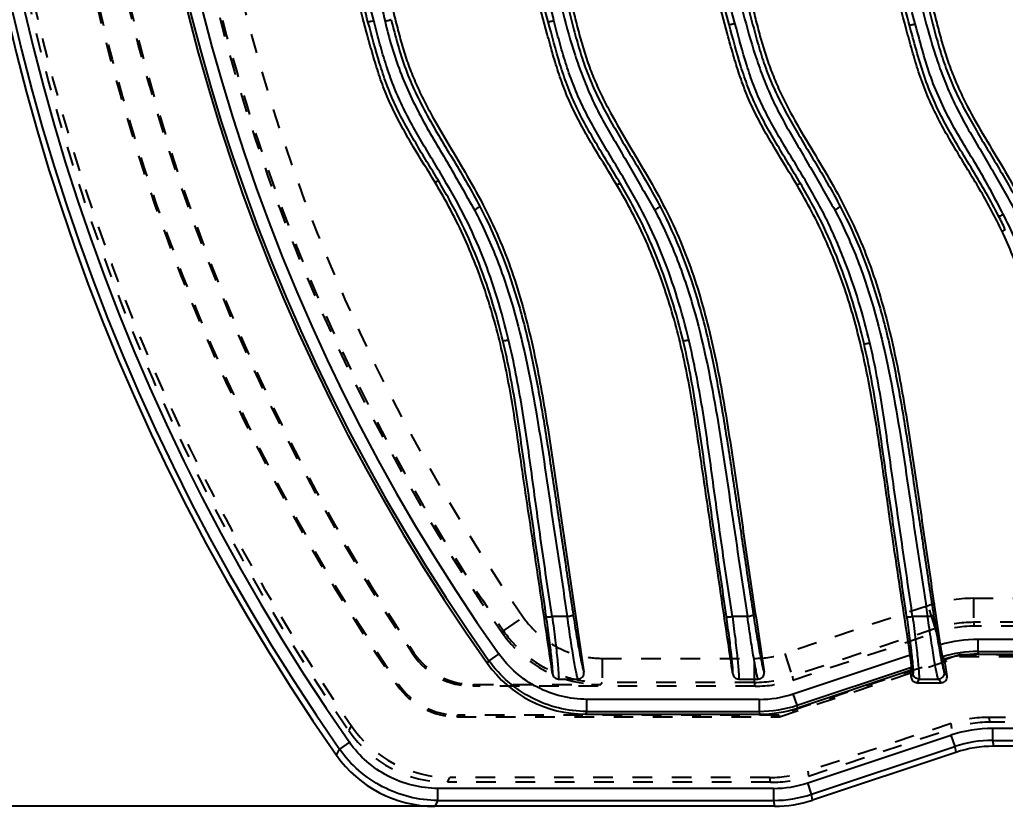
# Model space of a CAD drawing. Header units: millimetres. Extents: x -946 to 3963, y -10008 to 1396.
# Drawn here: x -164.2 to -82.2, y -18.9 to 46.6 of the extents above; entities that cross this region are included whole.
import ezdxf

# ---------------------------------------------------------------- set-up
doc = ezdxf.new("R2010")
doc.units = ezdxf.units.MM
doc.header["$LTSCALE"] = 16.335
doc.header["$PDMODE"] = 3
doc.header["$PDSIZE"] = 0.3125
doc.linetypes.add('HIDDEN', pattern=[0.2, 0.1, -0.1])
doc.layers.get('0').update_dxf_attribs({"linetype": 'CONTINUOUS'})
doc.layers.get('Defpoints').update_dxf_attribs({"linetype": 'CONTINUOUS'})
doc.layers.add('DEFAULT_2', color=8, linetype='HIDDEN')
doc.styles.get("Standard").update_dxf_attribs({"font": 'txt', "width": 0.8})
doc.dimstyles.new('11', dxfattribs={"dimtxt": 10, "dimasz": 10, "dimexe": 0, "dimexo": 0, "dimgap": 0, "dimtad": 0, "dimzin": 0, "dimdsep": 46, "dimtxsty": 'Standard', "dimcen": 0, "dimclrd": 4, "dimclre": 4, "dimclrt": 6, "dimazin": 0, "dimtfac": 1, "dimtofl": 0, "dimtmove": 0, "dimatfit": 3, "dimfxl": 0, "dimtolj": 1, "dimtzin": 0, "dimarcsym": 0})

# ---------------------------------------------------------------- blocks, each defined once
blk = doc.blocks.new('*D142')
at = {"color": 4, "lineweight": -2}
for p, q in [((-113.675, 192.081), (-199.051, 192.081)), ((-199.051, 182.081), (-199.051, 79.071)), ((-199.051, -8.919), (-199.051, 47.071)), ((-113.675, -18.919), (-199.051, -18.919))]:
    blk.add_line(p, q, dxfattribs=at)
at = {"color": 4}
for points in [[(-200.717, 182.081), (-197.384, 182.081), (-199.051, 192.081)], [(-200.717, -8.919), (-197.384, -8.919), (-199.051, -18.919)]]:
    blk.add_solid(points, dxfattribs=at)
at = {"layer": 'Defpoints', "color": 0}
for p in [(-113.675, 192.081), (-199.051, -18.919), (-113.675, -18.919)]:
    blk.add_point(p, dxfattribs=at)
at = {"color": 6, "insert": (-199.051, 63.071), "char_height": 10, "attachment_point": 5, "rotation": 90}
blk.add_mtext('\\A1;211.00', dxfattribs=at)

msp = doc.modelspace()

# ---------------------------------------------------------------- linework, layer by layer
at = {"color": 7, "linetype": 'Continuous'}
for p, q in [((-129.347, 33.181), (-129.615, 33.021)), ((-114.216, 32.962), (-114.485, 32.803)), ((-99.217, 32.962), (-99.485, 32.803)), ((-82.152, 29.088), (-82.424, 28.958)), ((-118.616, -3.115), (-119.87, -3.115)), ((-103.616, -3.115), (-104.87, -3.115)), ((-88.616, -3.115), (-89.87, -3.115)), ((-87.416, -6.48), (-87.56, -5.522)), ((-84.407, -6.017), (-84.407, -5.018)), ((-79.4, -5.018), (-84.407, -5.018)), ((-124.315, -6.224), (-125.13, -6.801)), ((-99.8, -9.557), (-90.072, -6.314)), ((-87.199, -6.656), (-87.384, -6.471)), ((-84.384, -6.25), (-84.407, -6.017)), ((-84.407, -6.017), (-79.425, -6.017)), ((-84.384, -6.25), (-79.541, -6.25)), ((-125.246, -7.041), (-125.13, -6.801)), ((-99.484, -10.505), (-89.955, -7.328)), ((-89.93, -7.267), (-90.07, -7.612)), ((-89.93, -7.267), (-89.837, -7.895)), ((-90.07, -7.612), (-99.446, -10.738)), ((-90.07, -7.612), (-89.983, -8.199)), ((-89.983, -8.199), (-89.837, -7.895)), ((-87.227, -7.748), (-86.991, -8.052)), ((-119.343, -8.322), (-117.721, -8.322)), ((-104.343, -8.322), (-102.721, -8.322)), ((-89.343, -8.322), (-89.489, -8.625)), ((-89.489, -8.625), (-87.485, -8.625)), ((-89.343, -8.322), (-87.721, -8.322)), ((-87.485, -8.625), (-87.721, -8.322)), ((-99.484, -10.505), (-99.8, -9.557)), ((-116.98, -11.017), (-116.98, -10.018)), ((-102.642, -10.018), (-116.98, -10.018)), ((-102.642, -10.018), (-102.642, -11.017)), ((-99.446, -10.738), (-99.484, -10.505)), ((-116.98, -11.017), (-117.1, -11.25)), ((-117.1, -11.25), (-102.604, -11.25)), ((-116.98, -11.017), (-102.642, -11.017)), ((-102.642, -11.017), (-102.604, -11.25)), ((-98.597, -16.969), (-86.672, -12.994)), ((-86.672, -12.994), (-86.356, -13.942)), ((-83.198, -13.429), (-83.198, -12.431)), ((-79.541, -12.431), (-83.198, -12.431)), ((-136.751, -13.587), (-137.57, -14.158)), ((-98.282, -17.917), (-86.356, -13.942)), ((-86.356, -13.942), (-86.277, -14.432)), ((-83.119, -13.919), (-83.198, -13.429)), ((-83.198, -13.429), (-79.566, -13.429)), ((139.64, -13.919), (-83.119, -13.919)), ((-137.817, -14.661), (-137.57, -14.158)), ((-86.277, -14.432), (-98.202, -18.407)), ((-98.282, -17.917), (-98.597, -16.969)), ((-129.381, -18.429), (-129.381, -17.431)), ((-101.439, -17.431), (-129.381, -17.431)), ((-101.439, -17.431), (-101.439, -18.429)), ((-98.202, -18.407), (-98.282, -17.917)), ((-129.381, -18.429), (-129.636, -18.919)), ((-129.381, -18.429), (-101.439, -18.429)), ((-101.439, -18.429), (-101.36, -18.919)), ((-101.36, -18.919), (-129.636, -18.919))]:
    msp.add_line(p, q, dxfattribs=at)
for centre, radius, start, end in [((6.764, 86.581), 176.504, 144.99861, 215.00139), ((6.764, 86.581), 176.013, 145.08661, 214.91339), ((6.764, 86.581), 175.015, 145.08661, 214.91339), ((6.764, 86.581), 161.839, 144.65576, 215.34424), ((6.764, 86.581), 161.605, 144.70131, 215.29869), ((6.764, 86.581), 160.607, 144.70131, 215.29869), ((-119.527, 11.642), 41.247, 25.02257, 26.78145), ((-84.413, -15.961), 10.943, 89.96702, 106.74173), ((-84.413, -15.962), 9.945, 89.96456, 107.38161), ((-84.376, -16.287), 10.037, 90.04162, 106.33527), ((-117.101, -1.265), 9.985, 215.34016, 270.00408), ((-89.489, -8.126), 0.499, 188.38546, 270.00042), ((-87.723, -7.82), 0.501, 270.1398, 8.11551), ((-102.645, -1.016), 9.002, 270.01594, 288.41901), ((-102.653, -0.964), 10.053, 270.06175, 288.37319), ((-83.187, -23.486), 11.056, 90.05926, 108.37569), ((-83.188, -23.477), 10.048, 90.05676, 108.37819), ((-129.637, -8.934), 9.985, 214.99725, 270.00415), ((-101.449, -8.385), 9.045, 270.05926, 288.37569), ((-101.45, -8.376), 10.053, 270.06175, 288.37319)]:
    msp.add_arc(centre, radius, start, end, dxfattribs=at)
for centre, major_axis, ratio, start_param, end_param in [((-1627.657, -236.207), (1544.76, -199.141), 0.999342, 0.275399, 0.276306), ((-102.609, -1.237), (-1.604, 9.885), 0.998594, 2.98094, 3.302246), ((-83.114, -23.933), (-1.604, 9.885), 0.998594, -0.160653, 0.160653), ((-101.364, -8.906), (1.604, -9.885), 0.998594, -0.160653, 0.160653)]:
    msp.add_ellipse(centre, major_axis=major_axis, ratio=ratio, start_param=start_param, end_param=end_param, dxfattribs=at)
for points, knots in [([(-129.615, 33.021), (-130.208, 34.011), (-131.126, 35.478), (-132.285, 37.474), (-133.091, 39.007), (-133.793, 40.592), (-134.37, 42.225), (-134.869, 43.883), (-135.48, 46.108), (-136.231, 48.894), (-137.051, 52.257), (-137.79, 55.639), (-138.671, 60.17), (-139.583, 65.868), (-140.366, 72.749), (-140.836, 79.658), (-140.941, 84.273), (-140.941, 86.581)], [0, 0, 0, 0, 0.0625, 0.093752, 0.125016, 0.156263, 0.187522, 0.218779, 0.250029, 0.312529, 0.375029, 0.437529, 0.500029, 0.625022, 0.750014, 0.875007, 1, 1, 1, 1]), ([(-135.204, 46.415), (-135.642, 48.042), (-136.481, 51.312), (-137.568, 56.267), (-138.485, 61.268), (-139.488, 67.971), (-140.331, 76.409), (-140.556, 83.189), (-140.556, 86.581)], [0, 0, 0, 0, 0.124349, 0.249237, 0.374439, 0.499599, 0.74958, 1, 1, 1, 1]), ([(-134.72, 46.516), (-135.156, 48.139), (-135.993, 51.401), (-137.077, 56.344), (-137.991, 61.331), (-138.991, 68.018), (-139.831, 76.435), (-140.055, 83.197), (-140.055, 86.581)], [0, 0, 0, 0, 0.124375, 0.249238, 0.374442, 0.499609, 0.749587, 1, 1, 1, 1]), ([(-139.22, 86.581), (-139.22, 83.186), (-139.049, 78.099), (-138.473, 71.349), (-137.871, 66.316), (-137.105, 61.306), (-136.33, 57.151), (-135.614, 53.842), (-134.829, 50.54), (-134.189, 48.074), (-133.767, 46.428)], [0, 0, 0, 0, 0.250562, 0.375354, 0.500006, 0.624656, 0.749445, 0.811951, 0.874567, 1, 1, 1, 1]), ([(-138.338, 86.581), (-138.338, 82.515), (-138.089, 76.412), (-137.266, 68.32), (-136.539, 63.287), (-135.849, 59.279), (-135.267, 56.284), (-134.61, 53.306), (-133.891, 50.342), (-133.26, 47.879), (-132.763, 45.905), (-132.366, 44.432), (-131.911, 42.976), (-131.36, 41.553), (-130.718, 40.168), (-129.777, 38.363), (-128.492, 36.167), (-126.92, 33.553), (-125.44, 30.884), (-124.15, 28.116), (-123.08, 25.256), (-122.194, 22.334), (-121.469, 19.37), (-120.673, 15.381), (-119.879, 10.359), (-119.017, 4.32), (-118.133, -1.716), (-117.526, -5.737), (-117.227, -7.748)], [0, 0, 0, 0, 0.124962, 0.187456, 0.249949, 0.281197, 0.312447, 0.343698, 0.374934, 0.406187, 0.421839, 0.437482, 0.453095, 0.468697, 0.484328, 0.499984, 0.531257, 0.562496, 0.593754, 0.625001, 0.656264, 0.687519, 0.71877, 0.75002, 0.812515, 0.87501, 0.937505, 1, 1, 1, 1]), ([(-114.485, 32.803), (-115.077, 33.799), (-116, 35.273), (-117.172, 37.274), (-117.994, 38.807), (-118.715, 40.392), (-119.306, 42.029), (-119.816, 43.691), (-120.433, 45.926), (-121.186, 48.725), (-122.292, 53.228), (-123.466, 58.905), (-124.571, 65.773), (-125.361, 72.685), (-125.835, 79.626), (-125.941, 84.263), (-125.941, 86.581)], [0, 0, 0, 0, 0.0625, 0.093752, 0.125018, 0.156264, 0.187523, 0.218782, 0.250032, 0.312533, 0.375033, 0.500025, 0.625019, 0.750012, 0.875006, 1, 1, 1, 1]), ([(-120.204, 46.415), (-120.641, 48.041), (-121.481, 51.312), (-122.568, 56.267), (-123.485, 61.267), (-124.488, 67.971), (-125.331, 76.409), (-125.556, 83.189), (-125.556, 86.581)], [0, 0, 0, 0, 0.124349, 0.249237, 0.374439, 0.499599, 0.74958, 1, 1, 1, 1]), ([(-119.72, 46.516), (-120.156, 48.139), (-120.993, 51.401), (-122.077, 56.344), (-122.991, 61.331), (-123.991, 68.018), (-124.831, 76.435), (-125.055, 83.197), (-125.055, 86.581)], [0, 0, 0, 0, 0.124375, 0.249238, 0.374442, 0.499609, 0.749587, 1, 1, 1, 1]), ([(-124.222, 86.581), (-124.207, 84.159), (-124.104, 79.315), (-123.571, 72.067), (-122.695, 64.856), (-121.688, 58.887), (-120.682, 54.152), (-119.995, 51.208), (-119.417, 48.859), (-118.825, 46.515), (-118.171, 44.184), (-117.372, 41.9), (-116.685, 40.22), (-115.883, 38.592), (-114.99, 37.014), (-114.062, 35.457), (-113.152, 33.888), (-112.255, 32.313), (-111.654, 31.266), (-111.35, 30.744)], [0, 0, 0, 0, 0.125114, 0.25021, 0.375277, 0.5003, 0.562799, 0.625283, 0.656519, 0.68775, 0.750214, 0.781482, 0.812719, 0.843914, 0.87513, 0.906376, 0.937601, 0.968803, 1, 1, 1, 1]), ([(-123.723, 86.581), (-123.723, 84.163), (-123.606, 79.339), (-123.167, 73.326), (-122.642, 68.545), (-122.163, 64.973), (-121.602, 61.412), (-120.955, 57.863), (-120.218, 54.325), (-119.369, 50.802), (-118.619, 47.873), (-118.016, 45.537), (-117.531, 43.812), (-116.959, 42.127), (-116.262, 40.493), (-115.446, 38.906), (-114.258, 36.81), (-112.675, 34.219), (-111.458, 32.107), (-110.89, 31.025)], [0, 0, 0, 0, 0.125468, 0.250403, 0.312774, 0.375119, 0.437469, 0.49986, 0.562339, 0.625029, 0.687962, 0.719267, 0.75027, 0.780954, 0.811551, 0.842385, 0.873555, 0.93657, 1, 1, 1, 1]), ([(-123.338, 86.581), (-123.338, 82.515), (-123.089, 76.412), (-122.266, 68.32), (-121.539, 63.287), (-120.849, 59.279), (-120.267, 56.284), (-119.61, 53.306), (-118.891, 50.342), (-118.26, 47.879), (-117.763, 45.905), (-117.366, 44.432), (-116.911, 42.976), (-116.36, 41.553), (-115.718, 40.168), (-114.777, 38.363), (-113.492, 36.167), (-111.92, 33.553), (-110.44, 30.884), (-109.15, 28.116), (-108.08, 25.256), (-107.194, 22.334), (-106.469, 19.37), (-105.673, 15.381), (-104.879, 10.359), (-104.017, 4.32), (-103.133, -1.716), (-102.526, -5.737), (-102.227, -7.748)], [0, 0, 0, 0, 0.124962, 0.187456, 0.249949, 0.281197, 0.312447, 0.343698, 0.374934, 0.406187, 0.421839, 0.437482, 0.453095, 0.468697, 0.484328, 0.499984, 0.531257, 0.562496, 0.593754, 0.625001, 0.656264, 0.687519, 0.71877, 0.75002, 0.812515, 0.87501, 0.937505, 1, 1, 1, 1]), ([(-99.485, 32.803), (-100.078, 33.799), (-101, 35.273), (-102.172, 37.274), (-102.994, 38.807), (-103.714, 40.392), (-104.306, 42.029), (-104.816, 43.692), (-105.433, 45.926), (-106.186, 48.725), (-107.292, 53.228), (-108.466, 58.905), (-109.571, 65.773), (-110.361, 72.685), (-110.835, 79.626), (-110.941, 84.263), (-110.941, 86.581)], [0, 0, 0, 0, 0.0625, 0.093752, 0.125018, 0.156264, 0.187523, 0.218782, 0.250032, 0.312532, 0.375033, 0.500025, 0.625019, 0.750012, 0.875006, 1, 1, 1, 1]), ([(-105.14, 46.18), (-105.582, 47.815), (-106.432, 51.103), (-107.532, 56.086), (-108.46, 61.116), (-109.475, 67.859), (-110.328, 76.347), (-110.556, 83.168), (-110.556, 86.581)], [0, 0, 0, 0, 0.124315, 0.249197, 0.37441, 0.499582, 0.749568, 1, 1, 1, 1]), ([(-104.658, 46.281), (-105.098, 47.912), (-105.945, 51.193), (-107.043, 56.163), (-107.967, 61.18), (-108.979, 67.907), (-109.829, 76.373), (-110.057, 83.177), (-110.057, 86.581)], [0, 0, 0, 0, 0.124348, 0.249206, 0.374419, 0.499595, 0.749577, 1, 1, 1, 1]), ([(-109.222, 86.581), (-109.207, 84.159), (-109.104, 79.315), (-108.571, 72.067), (-107.695, 64.856), (-106.688, 58.887), (-105.682, 54.153), (-104.995, 51.208), (-104.417, 48.859), (-103.825, 46.515), (-103.171, 44.184), (-102.373, 41.9), (-101.685, 40.22), (-100.884, 38.593), (-99.99, 37.015), (-99.062, 35.457), (-98.152, 33.889), (-97.255, 32.314), (-96.654, 31.266), (-96.35, 30.744)], [0, 0, 0, 0, 0.125114, 0.25021, 0.375277, 0.5003, 0.562799, 0.625283, 0.656519, 0.68775, 0.750214, 0.781482, 0.812719, 0.843914, 0.87513, 0.906376, 0.937601, 0.968803, 1, 1, 1, 1]), ([(-108.723, 86.581), (-108.723, 84.164), (-108.606, 79.339), (-108.167, 73.327), (-107.642, 68.545), (-107.163, 64.973), (-106.602, 61.412), (-105.955, 57.864), (-105.218, 54.326), (-104.369, 50.802), (-103.619, 47.874), (-103.016, 45.537), (-102.531, 43.812), (-101.96, 42.127), (-101.262, 40.494), (-100.446, 38.906), (-99.258, 36.81), (-97.676, 34.219), (-96.458, 32.108), (-95.891, 31.025)], [0, 0, 0, 0, 0.125467, 0.250402, 0.312772, 0.375117, 0.437466, 0.499857, 0.562336, 0.625025, 0.687958, 0.719264, 0.750266, 0.780951, 0.811548, 0.842382, 0.873552, 0.936569, 1, 1, 1, 1]), ([(-108.338, 86.581), (-108.338, 82.61), (-108.101, 76.65), (-107.315, 68.746), (-106.624, 63.829), (-105.961, 59.913), (-105.41, 56.986), (-104.788, 54.072), (-104.099, 51.174), (-103.485, 48.769), (-102.997, 46.844), (-102.627, 45.401), (-102.219, 43.968), (-101.742, 42.556), (-101.182, 41.174), (-100.343, 39.372), (-99.125, 37.205), (-97.572, 34.664), (-96.078, 32.086), (-94.732, 29.426), (-93.581, 26.675), (-92.314, 22.908), (-91.374, 19.043), (-90.652, 15.138), (-90.011, 11.218), (-89.298, 6.305), (-88.451, 0.409), (-87.859, -3.518), (-87.565, -5.482)], [0, 0, 0, 0, 0.124968, 0.187464, 0.24996, 0.28121, 0.31246, 0.34371, 0.374958, 0.406204, 0.421837, 0.437472, 0.453096, 0.468718, 0.484355, 0.499999, 0.531248, 0.562506, 0.593754, 0.62501, 0.656263, 0.68752, 0.750006, 0.781257, 0.812506, 0.875004, 0.937502, 1, 1, 1, 1]), ([(-82.424, 28.958), (-82.954, 30.09), (-83.846, 31.743), (-85.137, 33.884), (-86.121, 35.48), (-87.075, 37.096), (-87.954, 38.755), (-88.735, 40.461), (-89.382, 42.223), (-89.915, 44.022), (-90.562, 46.437), (-91.374, 49.455), (-92.248, 53.102), (-93.02, 56.772), (-93.707, 60.459), (-94.501, 65.395), (-95.266, 71.6), (-95.818, 79.081), (-95.941, 84.081), (-95.941, 86.581)], [0, 0, 0, 0, 0.062499, 0.093754, 0.124994, 0.156252, 0.187549, 0.218816, 0.250038, 0.281293, 0.31258, 0.375078, 0.437561, 0.500064, 0.562557, 0.625053, 0.750035, 0.875017, 1, 1, 1, 1]), ([(-90.128, 46.137), (-90.571, 47.774), (-91.423, 51.065), (-92.526, 56.053), (-93.455, 61.088), (-94.473, 67.839), (-95.328, 76.336), (-95.556, 83.164), (-95.556, 86.581)], [0, 0, 0, 0, 0.124312, 0.249192, 0.374405, 0.499577, 0.749566, 1, 1, 1, 1]), ([(-89.645, 46.238), (-90.086, 47.871), (-90.935, 51.155), (-92.035, 56.13), (-92.961, 61.152), (-93.975, 67.886), (-94.828, 76.362), (-95.056, 83.173), (-95.056, 86.581)], [0, 0, 0, 0, 0.124347, 0.249203, 0.374415, 0.49959, 0.749575, 1, 1, 1, 1]), ([(-94.222, 86.581), (-94.207, 84.158), (-94.104, 79.313), (-93.573, 72.062), (-92.694, 64.848), (-91.685, 58.877), (-90.679, 54.141), (-89.991, 51.196), (-89.413, 48.846), (-88.822, 46.501), (-88.168, 44.169), (-87.367, 41.885), (-86.678, 40.205), (-85.874, 38.578), (-84.98, 37), (-84.051, 35.441), (-83.141, 33.872), (-82.245, 32.297), (-81.644, 31.248), (-81.341, 30.726)], [0, 0, 0, 0, 0.125114, 0.25021, 0.375277, 0.5003, 0.562799, 0.625283, 0.656519, 0.68775, 0.750214, 0.781482, 0.812719, 0.843914, 0.875131, 0.906376, 0.937601, 0.968803, 1, 1, 1, 1]), ([(-93.723, 86.581), (-93.723, 84.164), (-93.606, 79.341), (-93.167, 73.33), (-92.642, 68.55), (-92.164, 64.978), (-91.603, 61.418), (-90.956, 57.869), (-90.22, 54.331), (-89.371, 50.808), (-88.62, 47.879), (-88.018, 45.543), (-87.533, 43.817), (-86.961, 42.131), (-86.263, 40.495), (-85.446, 38.905), (-84.255, 36.805), (-82.669, 34.208), (-81.449, 32.092), (-80.881, 31.007)], [0, 0, 0, 0, 0.125384, 0.250246, 0.312582, 0.374896, 0.437217, 0.499581, 0.562035, 0.624702, 0.687613, 0.718908, 0.749907, 0.780599, 0.811221, 0.842096, 0.873318, 0.936448, 1, 1, 1, 1]), ([(-93.338, 86.581), (-93.338, 82.63), (-93.104, 76.699), (-92.325, 68.834), (-91.641, 63.94), (-90.984, 60.043), (-90.438, 57.129), (-89.824, 54.23), (-89.142, 51.345), (-88.529, 48.952), (-88.047, 47.036), (-87.682, 45.599), (-87.282, 44.171), (-86.816, 42.763), (-86.272, 41.383), (-85.455, 39.582), (-84.253, 37.42), (-82.708, 34.891), (-81.215, 32.329), (-79.856, 29.692), (-78.69, 26.964), (-77.405, 23.224), (-76.446, 19.382), (-75.715, 15.499), (-75.069, 11.6), (-74.356, 6.712), (-73.516, 0.844), (-72.927, -3.064), (-72.635, -5.018)], [0, 0, 0, 0, 0.124968, 0.187465, 0.249961, 0.281211, 0.31246, 0.343711, 0.374959, 0.406206, 0.421837, 0.43747, 0.453094, 0.468719, 0.484358, 0.499999, 0.531246, 0.562507, 0.593754, 0.625011, 0.656262, 0.68752, 0.750005, 0.781257, 0.812506, 0.875004, 0.937502, 1, 1, 1, 1]), ([(-129.347, 33.181), (-129.971, 34.229), (-130.939, 35.787), (-132.154, 37.909), (-132.987, 39.544), (-133.686, 41.23), (-134.437, 43.519), (-134.893, 45.26), (-135.204, 46.415)], [0, 0, 0, 0, 0.251427, 0.377818, 0.503875, 0.629256, 0.753554, 1, 1, 1, 1]), ([(-135.203, 46.414), (-135.2, 46.411), (-135.184, 46.413), (-135.157, 46.415), (-135.111, 46.423), (-135.024, 46.44), (-134.894, 46.471), (-134.785, 46.498), (-134.728, 46.514)], [0, 0, 0, 0, 0.026241, 0.086455, 0.179936, 0.305352, 0.634842, 1, 1, 1, 1]), ([(-123.5, 19.925), (-123.785, 21.097), (-124.413, 23.43), (-125.596, 26.858), (-127.083, 30.169), (-128.864, 33.331), (-130.453, 35.902), (-131.644, 38.008), (-132.467, 39.626), (-133.187, 41.293), (-133.767, 43.014), (-134.277, 44.756), (-134.586, 45.926), (-134.728, 46.514)], [0, 0, 0, 0, 0.124803, 0.249681, 0.374622, 0.499629, 0.624687, 0.687227, 0.749788, 0.812335, 0.874875, 0.937448, 1, 1, 1, 1]), ([(-133.285, 46.581), (-133.286, 46.577), (-133.301, 46.57), (-133.327, 46.558), (-133.375, 46.541), (-133.466, 46.511), (-133.602, 46.473), (-133.716, 46.442), (-133.776, 46.427)], [0, 0, 0, 0, 0.024515, 0.083298, 0.179827, 0.310135, 0.642338, 1, 1, 1, 1]), ([(-133.776, 46.425), (-133.453, 45.009), (-132.621, 42.213), (-130.754, 38.261), (-128.484, 34.542), (-127.068, 32.006), (-126.35, 30.744)], [0, 0, 0, 0, 0.25006, 0.500081, 0.750083, 1, 1, 1, 1]), ([(-133.285, 46.581), (-133.105, 45.883), (-132.738, 44.499), (-132.093, 42.457), (-131.269, 40.487), (-130.276, 38.586), (-129.19, 36.713), (-127.684, 34.216), (-126.571, 32.323), (-125.89, 31.025)], [0, 0, 0, 0, 0.124887, 0.248186, 0.370753, 0.494441, 0.61968, 0.74598, 1, 1, 1, 1]), ([(-114.217, 32.961), (-114.849, 34.029), (-115.833, 35.613), (-117.076, 37.767), (-117.933, 39.427), (-118.653, 41.14), (-119.423, 43.468), (-119.887, 45.24), (-120.204, 46.415)], [0, 0, 0, 0, 0.251236, 0.377635, 0.503736, 0.629175, 0.753527, 1, 1, 1, 1]), ([(-120.203, 46.414), (-120.2, 46.411), (-120.184, 46.413), (-120.157, 46.415), (-120.111, 46.423), (-120.024, 46.44), (-119.894, 46.471), (-119.785, 46.498), (-119.728, 46.514)], [0, 0, 0, 0, 0.026241, 0.086455, 0.179936, 0.305352, 0.634842, 1, 1, 1, 1]), ([(-108.5, 19.925), (-108.785, 21.097), (-109.413, 23.43), (-110.596, 26.858), (-112.083, 30.169), (-113.864, 33.331), (-115.453, 35.902), (-116.644, 38.008), (-117.467, 39.626), (-118.187, 41.293), (-118.767, 43.014), (-119.277, 44.756), (-119.586, 45.926), (-119.728, 46.514)], [0, 0, 0, 0, 0.124803, 0.249681, 0.374622, 0.499629, 0.624687, 0.687227, 0.749788, 0.812335, 0.874875, 0.937448, 1, 1, 1, 1]), ([(-105.14, 46.179), (-105.137, 46.176), (-105.12, 46.178), (-105.092, 46.18), (-105.046, 46.188), (-104.958, 46.205), (-104.826, 46.237), (-104.715, 46.265), (-104.658, 46.281)], [0, 0, 0, 0, 0.026262, 0.086635, 0.180516, 0.306672, 0.637085, 1, 1, 1, 1]), ([(-99.218, 32.961), (-99.837, 34.011), (-100.804, 35.567), (-102.03, 37.681), (-102.878, 39.309), (-103.597, 40.991), (-104.368, 43.279), (-104.827, 45.023), (-105.14, 46.18)], [0, 0, 0, 0, 0.25093, 0.377174, 0.503202, 0.628744, 0.753253, 1, 1, 1, 1]), ([(-93.426, 19.67), (-93.702, 20.831), (-94.321, 23.138), (-95.293, 25.965), (-96.201, 28.183), (-96.953, 29.83), (-97.791, 31.45), (-99.007, 33.581), (-100.305, 35.671), (-101.541, 37.795), (-102.39, 39.414), (-103.111, 41.083), (-103.883, 43.369), (-104.343, 45.117), (-104.658, 46.281)], [0, 0, 0, 0, 0.12326, 0.24665, 0.308615, 0.370899, 0.433673, 0.496983, 0.624403, 0.687877, 0.750838, 0.813258, 0.875457, 1, 1, 1, 1]), ([(-90.128, 46.135), (-90.125, 46.132), (-90.108, 46.135), (-90.081, 46.136), (-90.034, 46.145), (-89.946, 46.162), (-89.814, 46.194), (-89.704, 46.222), (-89.646, 46.237)], [0, 0, 0, 0, 0.02629, 0.086712, 0.180615, 0.306719, 0.637004, 1, 1, 1, 1]), ([(-82.705, 30.227), (-83.031, 30.874), (-83.733, 32.154), (-84.861, 34.043), (-86.018, 35.938), (-87.14, 37.865), (-88.145, 39.854), (-88.935, 41.923), (-89.565, 44.027), (-89.939, 45.435), (-90.128, 46.137)], [0, 0, 0, 0, 0.123109, 0.247946, 0.374031, 0.500581, 0.62685, 0.752299, 0.876478, 1, 1, 1, 1]), ([(-82.329, 30.375), (-82.658, 31.028), (-83.328, 32.328), (-84.404, 34.239), (-85.553, 36.108), (-86.659, 38.005), (-87.641, 39.97), (-88.457, 42.011), (-89.084, 44.115), (-89.455, 45.531), (-89.646, 46.237)], [0, 0, 0, 0, 0.124924, 0.249831, 0.374761, 0.499826, 0.624975, 0.749907, 0.874889, 1, 1, 1, 1]), ([(-119.837, -7.895), (-120.097, -6.149), (-120.615, -2.656), (-121.264, 1.709), (-121.787, 5.201), (-122.179, 7.82), (-122.56, 10.441), (-123.064, 13.936), (-123.665, 17.418), (-124.489, 20.853), (-125.234, 23.397), (-126.106, 25.899), (-127.114, 28.351), (-128.288, 30.728), (-129.162, 32.263), (-129.615, 33.021)], [0, 0, 0, 0, 0.124987, 0.249975, 0.312468, 0.374962, 0.437457, 0.499951, 0.62494, 0.687441, 0.749951, 0.812472, 0.874983, 0.937487, 1, 1, 1, 1]), ([(-123.973, 19.857), (-124.256, 21.022), (-124.89, 23.333), (-126.082, 26.726), (-127.295, 29.472), (-128.423, 31.606), (-129.035, 32.656), (-129.347, 33.181)], [0, 0, 0, 0, 0.249342, 0.498079, 0.747355, 0.872994, 1, 1, 1, 1]), ([(-108.973, 19.857), (-109.251, 21.002), (-109.873, 23.273), (-111.038, 26.609), (-112.22, 29.311), (-113.316, 31.413), (-113.912, 32.445), (-114.217, 32.961)], [0, 0, 0, 0, 0.24944, 0.498269, 0.747571, 0.873134, 1, 1, 1, 1]), ([(-93.912, 19.602), (-94.188, 20.763), (-94.809, 23.072), (-95.983, 26.467), (-97.419, 29.791), (-98.598, 31.91), (-99.218, 32.961)], [0, 0, 0, 0, 0.248265, 0.496619, 0.746256, 1, 1, 1, 1]), ([(-104.837, -7.895), (-105.095, -6.159), (-105.61, -2.688), (-106.255, 1.652), (-106.775, 5.123), (-107.166, 7.726), (-107.544, 10.331), (-108.044, 13.805), (-108.637, 17.267), (-109.446, 20.684), (-110.177, 23.215), (-111.034, 25.706), (-112.354, 28.96), (-113.589, 31.294), (-114.485, 32.803)], [0, 0, 0, 0, 0.124994, 0.249989, 0.312486, 0.374983, 0.437481, 0.499978, 0.624975, 0.687479, 0.749992, 0.812515, 0.875029, 1, 1, 1, 1]), ([(-90.072, -6.314), (-90.32, -4.645), (-90.826, -1.308), (-91.582, 3.697), (-92.269, 8.713), (-92.999, 13.724), (-93.936, 18.704), (-95.23, 23.61), (-97.055, 28.349), (-98.622, 31.351), (-99.485, 32.803)], [0, 0, 0, 0, 0.12495, 0.249896, 0.37483, 0.499776, 0.624843, 0.74986, 0.874937, 1, 1, 1, 1]), ([(-125.89, 31.025), (-125.89, 31.02), (-125.905, 31.008), (-125.929, 30.987), (-125.973, 30.958), (-126.057, 30.905), (-126.185, 30.832), (-126.294, 30.774), (-126.351, 30.745)], [0, 0, 0, 0, 0.027763, 0.09031, 0.186758, 0.315328, 0.647158, 1, 1, 1, 1]), ([(-126.35, 30.744), (-125.668, 29.455), (-124.46, 26.795), (-122.612, 21.263), (-121.154, 14.121), (-119.931, 5.493), (-119.048, -0.246), (-118.616, -3.115)], [0, 0, 0, 0, 0.125341, 0.250611, 0.500729, 0.75055, 1, 1, 1, 1]), ([(-125.89, 31.025), (-124.526, 28.42), (-122.947, 24.262), (-121.543, 18.563), (-120.737, 14.252), (-120.061, 9.937), (-119.419, 5.626), (-118.776, 1.322), (-118.342, -1.544), (-118.122, -2.976)], [0, 0, 0, 0, 0.251831, 0.377626, 0.502659, 0.627308, 0.751704, 0.875905, 1, 1, 1, 1]), ([(-110.89, 31.025), (-110.89, 31.02), (-110.905, 31.008), (-110.929, 30.987), (-110.973, 30.958), (-111.057, 30.905), (-111.185, 30.832), (-111.294, 30.774), (-111.351, 30.745)], [0, 0, 0, 0, 0.027763, 0.09031, 0.186758, 0.315328, 0.647158, 1, 1, 1, 1]), ([(-111.35, 30.744), (-110.668, 29.455), (-109.46, 26.795), (-107.612, 21.263), (-106.154, 14.121), (-104.931, 5.493), (-104.048, -0.246), (-103.616, -3.115)], [0, 0, 0, 0, 0.125341, 0.250611, 0.500729, 0.75055, 1, 1, 1, 1]), ([(-110.89, 31.025), (-109.526, 28.42), (-107.947, 24.262), (-106.543, 18.563), (-105.737, 14.252), (-105.061, 9.937), (-104.419, 5.626), (-103.776, 1.322), (-103.342, -1.544), (-103.122, -2.976)], [0, 0, 0, 0, 0.251831, 0.377626, 0.502659, 0.627308, 0.751704, 0.875905, 1, 1, 1, 1]), ([(-95.891, 31.025), (-95.891, 31.02), (-95.906, 31.008), (-95.929, 30.988), (-95.973, 30.958), (-96.058, 30.905), (-96.186, 30.833), (-96.294, 30.774), (-96.351, 30.745)], [0, 0, 0, 0, 0.027762, 0.090309, 0.186757, 0.315328, 0.647158, 1, 1, 1, 1]), ([(-96.35, 30.744), (-95.669, 29.456), (-94.46, 26.795), (-92.613, 21.263), (-91.154, 14.121), (-89.931, 5.494), (-89.048, -0.246), (-88.616, -3.115)], [0, 0, 0, 0, 0.125341, 0.250611, 0.500729, 0.75055, 1, 1, 1, 1]), ([(-95.891, 31.025), (-94.526, 28.421), (-92.947, 24.262), (-91.543, 18.563), (-90.737, 14.252), (-90.061, 9.937), (-89.419, 5.626), (-88.776, 1.322), (-88.342, -1.544), (-88.122, -2.976)], [0, 0, 0, 0, 0.251831, 0.377627, 0.50266, 0.627309, 0.751704, 0.875906, 1, 1, 1, 1]), ([(-82.705, 30.227), (-82.702, 30.225), (-82.689, 30.227), (-82.667, 30.232), (-82.632, 30.244), (-82.565, 30.27), (-82.462, 30.315), (-82.376, 30.356), (-82.329, 30.378)], [0, 0, 0, 0, 0.027276, 0.085601, 0.175157, 0.295027, 0.61719, 1, 1, 1, 1]), ([(-74.855, -3.218), (-75.263, -0.372), (-75.88, 3.9), (-76.681, 9.6), (-77.302, 13.877), (-78.029, 18.143), (-79.065, 22.351), (-80.457, 26.46), (-81.651, 29.099), (-82.329, 30.375)], [0, 0, 0, 0, 0.249418, 0.374255, 0.499228, 0.624261, 0.749384, 0.874681, 1, 1, 1, 1]), ([(-75.264, -5.018), (-75.691, -2.147), (-76.575, 3.592), (-77.559, 10.785), (-78.51, 16.515), (-79.428, 20.778), (-80.702, 24.951), (-81.808, 27.643), (-82.424, 28.958)], [0, 0, 0, 0, 0.249938, 0.499856, 0.6249, 0.749892, 0.874957, 1, 1, 1, 1]), ([(-123.973, 19.857), (-123.97, 19.853), (-123.954, 19.851), (-123.926, 19.85), (-123.88, 19.853), (-123.794, 19.864), (-123.665, 19.888), (-123.557, 19.912), (-123.5, 19.925)], [0, 0, 0, 0, 0.029512, 0.09083, 0.184284, 0.308724, 0.635295, 1, 1, 1, 1]), ([(-120.364, -3.124), (-120.64, -1.201), (-121.197, 2.647), (-122.044, 8.418), (-122.826, 14.177), (-123.519, 17.988), (-123.973, 19.857)], [0, 0, 0, 0, 0.250494, 0.501301, 0.751962, 1, 1, 1, 1]), ([(-119.87, -3.115), (-120.163, -1.196), (-120.744, 2.645), (-121.396, 7.458), (-121.923, 11.311), (-122.496, 15.16), (-123.055, 18.029), (-123.5, 19.925)], [0, 0, 0, 0, 0.249636, 0.499515, 0.624557, 0.749651, 1, 1, 1, 1]), ([(-108.973, 19.857), (-108.97, 19.853), (-108.954, 19.851), (-108.926, 19.85), (-108.88, 19.853), (-108.794, 19.864), (-108.665, 19.888), (-108.557, 19.912), (-108.5, 19.925)], [0, 0, 0, 0, 0.029508, 0.090824, 0.184276, 0.308716, 0.635289, 1, 1, 1, 1]), ([(-105.364, -3.124), (-105.64, -1.201), (-106.197, 2.647), (-107.044, 8.418), (-107.826, 14.177), (-108.519, 17.988), (-108.973, 19.857)], [0, 0, 0, 0, 0.250494, 0.501301, 0.751962, 1, 1, 1, 1]), ([(-104.87, -3.115), (-105.163, -1.196), (-105.744, 2.645), (-106.396, 7.458), (-106.923, 11.311), (-107.496, 15.16), (-108.055, 18.029), (-108.5, 19.925)], [0, 0, 0, 0, 0.249636, 0.499515, 0.624557, 0.749651, 1, 1, 1, 1]), ([(-93.912, 19.602), (-93.909, 19.598), (-93.892, 19.595), (-93.863, 19.594), (-93.816, 19.598), (-93.727, 19.609), (-93.595, 19.633), (-93.484, 19.657), (-93.426, 19.67)], [0, 0, 0, 0, 0.029507, 0.091032, 0.185111, 0.310805, 0.639099, 1, 1, 1, 1]), ([(-90.364, -3.124), (-90.637, -1.222), (-91.187, 2.582), (-92.025, 8.287), (-92.796, 13.981), (-93.471, 17.75), (-93.912, 19.602)], [0, 0, 0, 0, 0.250489, 0.501295, 0.751825, 1, 1, 1, 1]), ([(-89.87, -3.115), (-90.143, -1.213), (-90.693, 2.594), (-91.531, 8.306), (-92.304, 14.019), (-92.982, 17.806), (-93.426, 19.67)], [0, 0, 0, 0, 0.250024, 0.500302, 0.750758, 1, 1, 1, 1]), ([(-119.837, -7.895), (-119.831, -7.879), (-119.826, -7.831), (-119.824, -7.742), (-119.828, -7.612), (-119.842, -7.364), (-119.877, -6.963), (-119.938, -6.384), (-120.02, -5.687), (-120.159, -4.586), (-120.279, -3.721), (-120.365, -3.124)], [0, 0, 0, 0, 0.010792, 0.029479, 0.056285, 0.091292, 0.184871, 0.30734, 0.454871, 0.623027, 1, 1, 1, 1]), ([(-120.364, -3.123), (-120.362, -3.128), (-120.347, -3.136), (-120.296, -3.146), (-120.192, -3.147), (-120.042, -3.137), (-119.928, -3.124), (-119.87, -3.115)], [0, 0, 0, 0, 0.031682, 0.09266, 0.316261, 0.644233, 1, 1, 1, 1]), ([(-119.87, -3.116), (-119.826, -3.451), (-119.741, -4.104), (-119.625, -5.049), (-119.525, -5.915), (-119.443, -6.677), (-119.382, -7.31), (-119.347, -7.747), (-119.333, -8.017), (-119.329, -8.158), (-119.332, -8.254), (-119.336, -8.305), (-119.343, -8.322)], [0, 0, 0, 0, 0.193962, 0.377212, 0.545197, 0.693374, 0.816121, 0.909392, 0.944364, 0.971243, 0.98982, 1, 1, 1, 1]), ([(-118.616, -3.115), (-118.555, -3.106), (-118.438, -3.085), (-118.287, -3.051), (-118.184, -3.019), (-118.137, -2.994), (-118.122, -2.982), (-118.122, -2.976)], [0, 0, 0, 0, 0.355658, 0.682104, 0.903273, 0.966963, 1, 1, 1, 1]), ([(-117.721, -8.322), (-117.732, -8.306), (-117.751, -8.255), (-117.78, -8.158), (-117.814, -8.017), (-117.874, -7.747), (-117.958, -7.31), (-118.07, -6.678), (-118.196, -5.916), (-118.332, -5.051), (-118.474, -4.106), (-118.568, -3.452), (-118.616, -3.116)], [0, 0, 0, 0, 0.010929, 0.030198, 0.057682, 0.093162, 0.187117, 0.310054, 0.457841, 0.624973, 0.807136, 1, 1, 1, 1]), ([(-118.122, -2.976), (-118.029, -3.575), (-117.89, -4.442), (-117.702, -5.541), (-117.576, -6.238), (-117.465, -6.817), (-117.37, -7.261), (-117.304, -7.541), (-117.257, -7.686), (-117.238, -7.733), (-117.227, -7.748)], [0, 0, 0, 0, 0.374331, 0.54154, 0.688642, 0.811305, 0.905711, 0.968905, 0.988407, 1, 1, 1, 1]), ([(-104.837, -7.895), (-104.831, -7.879), (-104.826, -7.831), (-104.824, -7.742), (-104.828, -7.612), (-104.842, -7.364), (-104.877, -6.963), (-104.938, -6.384), (-105.02, -5.687), (-105.159, -4.586), (-105.279, -3.721), (-105.365, -3.124)], [0, 0, 0, 0, 0.010792, 0.029479, 0.056285, 0.091292, 0.184871, 0.307341, 0.454872, 0.623028, 1, 1, 1, 1]), ([(-105.364, -3.123), (-105.362, -3.128), (-105.347, -3.136), (-105.296, -3.146), (-105.192, -3.147), (-105.042, -3.137), (-104.928, -3.124), (-104.87, -3.115)], [0, 0, 0, 0, 0.031682, 0.09266, 0.316261, 0.644233, 1, 1, 1, 1]), ([(-104.87, -3.116), (-104.826, -3.451), (-104.741, -4.104), (-104.625, -5.049), (-104.525, -5.915), (-104.443, -6.677), (-104.382, -7.31), (-104.347, -7.747), (-104.333, -8.017), (-104.329, -8.158), (-104.332, -8.254), (-104.336, -8.305), (-104.343, -8.322)], [0, 0, 0, 0, 0.193962, 0.377212, 0.545197, 0.693374, 0.816121, 0.909392, 0.944364, 0.971243, 0.98982, 1, 1, 1, 1]), ([(-103.616, -3.115), (-103.555, -3.106), (-103.438, -3.085), (-103.287, -3.051), (-103.184, -3.019), (-103.137, -2.994), (-103.122, -2.982), (-103.122, -2.976)], [0, 0, 0, 0, 0.355658, 0.682104, 0.903273, 0.966963, 1, 1, 1, 1]), ([(-102.721, -8.322), (-102.732, -8.306), (-102.751, -8.255), (-102.78, -8.158), (-102.814, -8.017), (-102.874, -7.747), (-102.958, -7.31), (-103.07, -6.678), (-103.196, -5.916), (-103.332, -5.051), (-103.474, -4.106), (-103.568, -3.452), (-103.616, -3.116)], [0, 0, 0, 0, 0.010929, 0.030198, 0.057682, 0.093162, 0.187117, 0.310054, 0.457841, 0.624973, 0.807136, 1, 1, 1, 1]), ([(-103.122, -2.976), (-103.029, -3.575), (-102.89, -4.442), (-102.702, -5.541), (-102.576, -6.238), (-102.465, -6.817), (-102.37, -7.261), (-102.304, -7.541), (-102.257, -7.686), (-102.238, -7.733), (-102.227, -7.748)], [0, 0, 0, 0, 0.374331, 0.54154, 0.688642, 0.811305, 0.905711, 0.968905, 0.988407, 1, 1, 1, 1]), ([(-90.364, -3.123), (-90.362, -3.128), (-90.347, -3.136), (-90.296, -3.146), (-90.192, -3.147), (-90.042, -3.137), (-89.928, -3.124), (-89.87, -3.115)], [0, 0, 0, 0, 0.031673, 0.092671, 0.316242, 0.644191, 1, 1, 1, 1]), ([(-90.364, -3.123), (-90.32, -3.43), (-90.236, -4.027), (-90.12, -4.891), (-90.02, -5.684), (-89.938, -6.381), (-89.877, -6.96), (-89.842, -7.362), (-89.828, -7.611), (-89.824, -7.741), (-89.826, -7.831), (-89.83, -7.879), (-89.837, -7.895)], [0, 0, 0, 0, 0.193059, 0.37653, 0.544565, 0.69211, 0.814607, 0.908239, 0.943433, 0.970533, 0.989395, 1, 1, 1, 1]), ([(-89.87, -3.116), (-89.826, -3.452), (-89.741, -4.106), (-89.625, -5.052), (-89.525, -5.917), (-89.443, -6.679), (-89.382, -7.311), (-89.347, -7.748), (-89.333, -8.018), (-89.329, -8.158), (-89.332, -8.254), (-89.336, -8.305), (-89.343, -8.322)], [0, 0, 0, 0, 0.194554, 0.377804, 0.545582, 0.693729, 0.816476, 0.909627, 0.944523, 0.971329, 0.989849, 1, 1, 1, 1]), ([(-88.616, -3.115), (-88.555, -3.106), (-88.438, -3.085), (-88.287, -3.051), (-88.184, -3.019), (-88.137, -2.994), (-88.122, -2.982), (-88.122, -2.976)], [0, 0, 0, 0, 0.355658, 0.682104, 0.903273, 0.966963, 1, 1, 1, 1]), ([(-87.721, -8.322), (-87.732, -8.306), (-87.751, -8.255), (-87.78, -8.158), (-87.814, -8.017), (-87.874, -7.748), (-87.958, -7.311), (-88.07, -6.678), (-88.196, -5.917), (-88.332, -5.051), (-88.474, -4.106), (-88.568, -3.452), (-88.616, -3.116)], [0, 0, 0, 0, 0.010913, 0.030167, 0.057638, 0.093108, 0.187054, 0.310002, 0.457812, 0.624942, 0.807105, 1, 1, 1, 1]), ([(-88.122, -2.976), (-88.029, -3.575), (-87.89, -4.442), (-87.702, -5.541), (-87.576, -6.238), (-87.465, -6.817), (-87.37, -7.261), (-87.304, -7.541), (-87.257, -7.686), (-87.238, -7.733), (-87.227, -7.748)], [0, 0, 0, 0, 0.374358, 0.541576, 0.688684, 0.811345, 0.905743, 0.968925, 0.988418, 1, 1, 1, 1]), ([(-87.56, -5.522), (-87.542, -5.64), (-87.515, -5.813), (-87.478, -6.032), (-87.453, -6.173), (-87.43, -6.289), (-87.413, -6.379), (-87.396, -6.434), (-87.39, -6.465), (-87.384, -6.471)], [0, 0, 0, 0, 0.372403, 0.54163, 0.690736, 0.814946, 0.909761, 0.972086, 1, 1, 1, 1]), ([(-116.98, -10.018), (-117.693, -10.013), (-119.124, -9.843), (-121.142, -9.077), (-122.933, -7.873), (-123.899, -6.803), (-124.315, -6.224)], [0, 0, 0, 0, 0.250003, 0.499999, 0.749996, 1, 1, 1, 1]), ([(-89.955, -7.328), (-89.951, -7.319), (-89.954, -7.285), (-89.956, -7.221), (-89.966, -7.124), (-89.985, -6.942), (-90.021, -6.668), (-90.054, -6.438), (-90.072, -6.314)], [0, 0, 0, 0, 0.030017, 0.094495, 0.191035, 0.316199, 0.633514, 1, 1, 1, 1]), ([(-116.98, -11.017), (-117.774, -11.017), (-119.363, -10.821), (-121.603, -9.976), (-123.589, -8.637), (-124.67, -7.451), (-125.13, -6.801)], [0, 0, 0, 0, 0.250622, 0.49954, 0.748666, 1, 1, 1, 1]), ([(-119.837, -7.895), (-119.82, -8.01), (-119.699, -8.235), (-119.459, -8.322), (-119.343, -8.322)], [0, 0, 0, 0, 0.500013, 1, 1, 1, 1]), ([(-117.721, -8.322), (-117.582, -8.322), (-117.291, -8.193), (-117.207, -7.885), (-117.227, -7.748)], [0, 0, 0, 0, 0.499973, 1, 1, 1, 1]), ([(-104.837, -7.895), (-104.82, -8.01), (-104.699, -8.235), (-104.459, -8.322), (-104.343, -8.322)], [0, 0, 0, 0, 0.500013, 1, 1, 1, 1]), ([(-102.721, -8.322), (-102.582, -8.322), (-102.291, -8.193), (-102.207, -7.885), (-102.227, -7.748)], [0, 0, 0, 0, 0.499973, 1, 1, 1, 1]), ([(-89.343, -8.32), (-89.458, -8.32), (-89.692, -8.226), (-89.82, -8.009), (-89.837, -7.895)], [0, 0, 0, 0, 0.50019, 1, 1, 1, 1]), ([(-87.485, -8.625), (-87.346, -8.625), (-87.055, -8.496), (-86.971, -8.189), (-86.991, -8.052)], [0, 0, 0, 0, 0.499971, 1, 1, 1, 1]), ([(-129.381, -17.431), (-130.099, -17.425), (-131.541, -17.253), (-133.571, -16.476), (-135.37, -15.256), (-136.336, -14.172), (-136.751, -13.587)], [0, 0, 0, 0, 0.250004, 0.5, 0.749997, 1, 1, 1, 1]), ([(-129.381, -18.429), (-130.183, -18.429), (-131.786, -18.229), (-134.041, -17.371), (-136.033, -16.013), (-137.112, -14.814), (-137.57, -14.158)], [0, 0, 0, 0, 0.251308, 0.500415, 0.749334, 1, 1, 1, 1])]:
    msp.add_open_spline(points, degree=3, knots=knots, dxfattribs=at)
msp.add_open_spline([(-87.227, -7.748), (-87.29, -7.326), (-87.353, -6.903), (-87.416, -6.48)], degree=3, dxfattribs=at)
at = {"layer": 'DEFAULT_2', "color": 8, "linetype": 'HIDDEN'}
for p, q in [((-84.794, -1.602), (-84.794, -3.599)), ((-84.794, -1.602), (141.207, -1.602)), ((-88.583, -2.217), (-100.508, -6.192)), ((-87.951, -4.112), (-88.583, -2.217)), ((-123.921, -4.315), (-122.282, -3.175)), ((-84.794, -3.599), (-84.742, -3.919)), ((141.207, -3.599), (-84.794, -3.599)), ((141.298, -3.919), (-84.742, -3.919)), ((-124.013, -4.504), (-123.921, -4.315)), ((-87.951, -4.112), (-99.877, -8.087)), ((-99.825, -8.407), (-87.9, -4.432)), ((-87.9, -4.432), (-87.951, -4.112)), ((-131.447, -6.269), (-131.376, -6.13)), ((-85.973, -6.319), (-100.973, -11.319)), ((-100.951, -11.456), (-85.951, -6.456)), ((-100.508, -6.192), (-99.877, -8.087)), ((-85.973, -6.319), (-85.951, -6.456)), ((140.873, -6.319), (-85.973, -6.319)), ((-85.951, -6.456), (140.851, -6.456)), ((-115.723, -6.602), (-115.723, -8.599)), ((-115.723, -6.602), (-103.035, -6.602)), ((-103.035, -8.599), (-103.035, -6.602)), ((-99.877, -8.087), (-99.825, -8.407)), ((-132.764, -8.846), (-132.694, -8.708)), ((-126.401, -8.783), (-126.474, -8.919)), ((-102.983, -8.919), (-126.474, -8.919)), ((-126.401, -8.783), (-115.819, -8.783)), ((-115.723, -8.599), (-115.819, -8.783)), ((-103.035, -8.599), (-115.723, -8.599)), ((-102.983, -8.919), (-103.035, -8.599)), ((-127.746, -11.319), (-127.818, -11.456)), ((-127.818, -11.456), (-100.951, -11.456)), ((-100.973, -11.319), (-127.746, -11.319)), ((-100.973, -11.319), (-100.951, -11.456)), ((-136.603, -12.195), (-136.807, -12.609)), ((-86.667, -12.028), (-98.592, -16.003)), ((-86.601, -12.432), (-86.667, -12.028)), ((-83.509, -11.516), (-83.443, -11.919)), ((140.03, -11.516), (-83.509, -11.516)), ((139.965, -11.919), (-83.443, -11.919)), ((-98.527, -16.407), (-86.601, -12.432)), ((-98.592, -16.003), (-98.527, -16.407)), ((-128.591, -16.919), (-128.379, -16.516)), ((-101.684, -16.919), (-128.591, -16.919)), ((-101.75, -16.516), (-128.379, -16.516)), ((-101.684, -16.919), (-101.75, -16.516))]:
    msp.add_line(p, q, dxfattribs=at)
for centre, radius, start, end in [((6.764, 86.581), 174.504, 145.36039, 214.63961), ((6.764, 86.581), 174.1, 145.43426, 214.56574), ((6.764, 86.581), 169.04, 145.63078, 214.36922), ((6.764, 86.581), 168.904, 145.65606, 214.34394), ((6.764, 86.581), 166.504, 146.10707, 213.89293), ((6.764, 86.581), 166.367, 146.13301, 213.86699), ((6.764, 86.581), 159.371, 145.14331, 214.85669), ((6.764, 86.581), 159.188, 145.18013, 214.81987), ((6.764, 86.581), 157.19, 145.18013, 214.81987), ((-84.791, -13.605), 12.003, 90.01594, 108.41901), ((-84.784, -13.644), 10.045, 90.05426, 108.38069), ((-115.82, 1.202), 9.985, 214.85249, 270.0042), ((-126.475, -2.93), 5.99, 213.88237, 270.01056), ((-126.402, -2.793), 5.99, 213.85642, 270.01057), ((-103.037, 1.4), 8.002, 270.01594, 288.41901), ((-103.046, 1.456), 10.056, 270.06425, 288.3707), ((-127.819, -5.466), 5.99, 214.35893, 270.01029), ((-127.748, -5.33), 5.99, 214.33363, 270.01031), ((-128.38, -6.531), 9.985, 214.56147, 270.00427), ((-128.592, -6.934), 9.985, 214.63536, 270.00425)]:
    msp.add_arc(centre, radius, start, end, dxfattribs=at)
for centre, major_axis, start_param, end_param in [((-84.737, -13.933), (1.604, -9.885), 2.98094, 3.302246), ((-102.987, 1.094), (-1.604, 9.885), 2.98094, 3.302246), ((-83.504, -21.53), (-1.604, 9.885), 6.122532, 6.443838), ((-83.439, -21.933), (1.604, -9.885), 2.98094, 3.302246), ((-101.754, -6.502), (-1.604, 9.885), 2.98094, 3.302246), ((-101.689, -6.906), (-1.604, 9.885), -3.302246, -2.98094)]:
    msp.add_ellipse(centre, major_axis=major_axis, ratio=0.998594, start_param=start_param, end_param=end_param, dxfattribs=at)
for points, knots in [([(-122.282, -3.175), (-121.913, -3.697), (-121.054, -4.663), (-119.453, -5.751), (-117.646, -6.444), (-116.362, -6.597), (-115.723, -6.602)], [0, 0, 0, 0, 0.250003, 0.5, 0.749996, 1, 1, 1, 1]), ([(-123.921, -4.315), (-123.463, -4.973), (-122.384, -6.175), (-120.39, -7.537), (-118.132, -8.399), (-116.526, -8.599), (-115.723, -8.599)], [0, 0, 0, 0, 0.250672, 0.499596, 0.748703, 1, 1, 1, 1])]:
    msp.add_open_spline(points, degree=3, knots=knots, dxfattribs=at)

# ---------------------------------------------------------------- dimensions: what is measured, and where the dimension line sits
dim = msp.add_linear_dim(base=(-199.051, -18.919), p1=(-113.675, 192.081), p2=(-113.675, -18.919), angle=90, dimstyle='11')
dim.commit()
dim.dimension.update_dxf_attribs({"geometry": '*D142', "text_midpoint": (-199.051, 63.071), "dimtype": 160})

doc.saveas('drawing.dxf')
